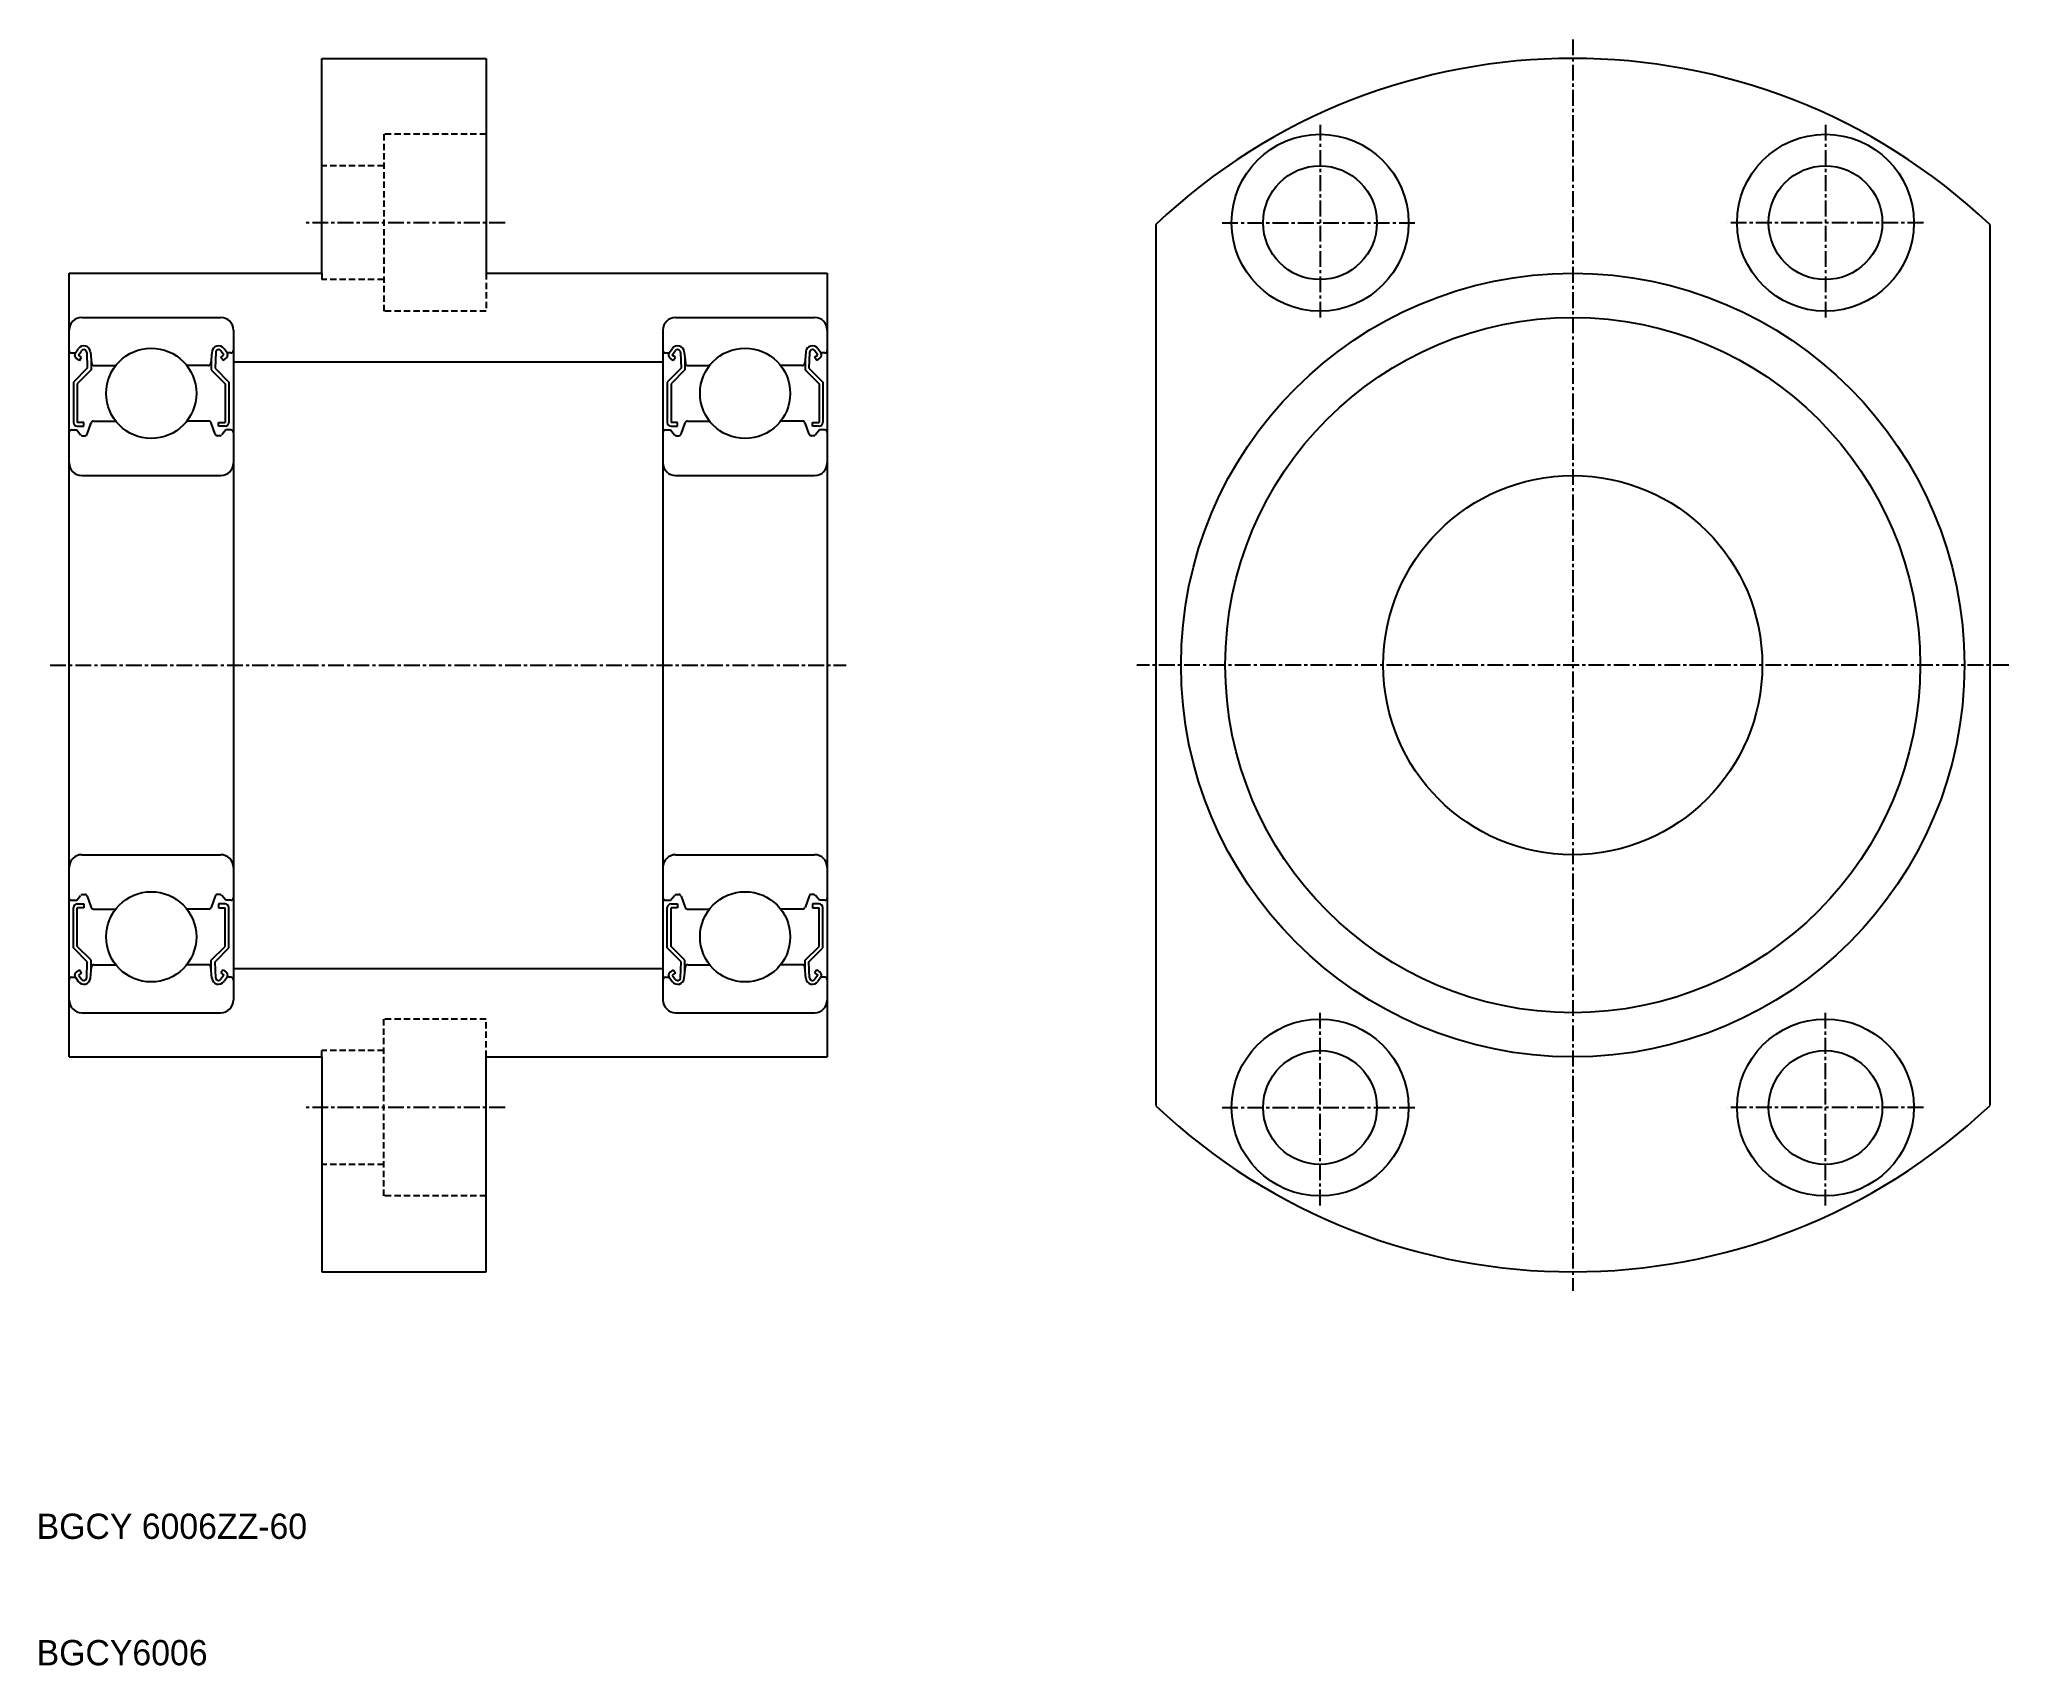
# Model space of a CAD drawing. Extents: x 122 to 278, y 51 to 180.
import ezdxf

# ---------------------------------------------------------------- set-up
doc = ezdxf.new("R2010")
doc.units = 0
doc.linetypes.add('CENTER', pattern=[2, 1.25, -0.25, 0.25, -0.25])
doc.linetypes.add('DASHED', pattern=[0.75, 0.5, -0.25])
doc.layers.get('0').update_dxf_attribs({"linetype": 'CONTINUOUS'})
doc.layers.add('CENTER', color=1, linetype='CENTER')

msp = doc.modelspace()

# ---------------------------------------------------------------- linework, layer by layer
at = {"color": 7, "linetype": 'CONTINUOUS'}
for p, q in [((144.73, 178.58), (157.73, 178.58)), ((144.73, 161.58), (144.73, 178.58)), ((157.73, 178.58), (157.73, 161.58)), ((210.73, 165.44), (210.73, 95.73)), ((276.73, 165.44), (276.73, 95.73)), ((124.73, 99.58), (124.73, 161.58)), ((124.73, 161.58), (144.73, 161.58)), ((157.73, 161.58), (184.73, 161.58)), ((184.73, 161.58), (184.73, 99.58)), ((125.73, 158.08), (136.73, 158.08)), ((172.73, 158.08), (183.73, 158.08)), ((137.73, 157.08), (137.73, 104.08)), ((171.73, 157.08), (171.73, 104.08)), ((124.93, 155.28), (125.23, 155.28)), ((125.23, 155.28), (125.46, 155.61)), ((125.54, 154.69), (125.3, 154.86)), ((125.47, 155.11), (125.7, 155.44)), ((125.72, 154.94), (125.47, 155.11)), ((125.54, 154.69), (125.72, 154.94)), ((126.12, 155.32), (126.17, 154.06)), ((126.42, 155.35), (126.5, 154.46)), ((126.47, 154.8), (126.47, 153.93)), ((136.03, 155.35), (135.95, 154.46)), ((135.98, 154.8), (135.98, 153.93)), ((136.33, 155.32), (136.28, 154.06)), ((136.73, 154.94), (136.98, 155.11)), ((136.91, 154.69), (136.73, 154.94)), ((136.98, 155.11), (136.75, 155.44)), ((136.91, 154.69), (137.15, 154.86)), ((137.23, 155.28), (136.99, 155.61)), ((137.53, 155.28), (137.23, 155.28)), ((137.73, 154.58), (171.73, 154.58)), ((171.93, 155.28), (172.23, 155.28)), ((172.23, 155.28), (172.46, 155.61)), ((172.54, 154.69), (172.3, 154.86)), ((172.47, 155.11), (172.7, 155.44)), ((172.72, 154.94), (172.47, 155.11)), ((172.54, 154.69), (172.72, 154.94)), ((173.12, 155.32), (173.17, 154.06)), ((173.42, 155.35), (173.5, 154.46)), ((173.47, 154.8), (173.47, 153.93)), ((183.03, 155.35), (182.95, 154.46)), ((182.98, 154.8), (182.98, 153.93)), ((183.33, 155.32), (183.28, 154.06)), ((183.73, 154.94), (183.98, 155.11)), ((183.91, 154.69), (183.73, 154.94)), ((183.98, 155.11), (183.75, 155.44)), ((183.91, 154.69), (184.15, 154.86)), ((184.23, 155.28), (183.99, 155.61)), ((184.53, 155.28), (184.23, 155.28)), ((126.17, 154.06), (125.07, 152.96)), ((125.07, 152.96), (125.07, 149.78)), ((126.47, 153.93), (125.37, 152.83)), ((125.37, 152.83), (125.37, 149.78)), ((126.7, 154.28), (128.41, 154.28)), ((135.75, 154.28), (134.04, 154.28)), ((135.98, 153.93), (137.08, 152.83)), ((136.28, 154.06), (137.38, 152.96)), ((137.08, 152.83), (137.08, 149.78)), ((137.38, 152.96), (137.38, 149.78)), ((173.17, 154.06), (172.07, 152.96)), ((172.07, 152.96), (172.07, 149.78)), ((173.47, 153.93), (172.37, 152.83)), ((172.37, 152.83), (172.37, 149.78)), ((173.7, 154.28), (175.41, 154.28)), ((182.75, 154.28), (181.04, 154.28)), ((182.98, 153.93), (184.08, 152.83)), ((183.28, 154.06), (184.38, 152.96)), ((184.08, 152.83), (184.08, 149.78)), ((184.38, 152.96), (184.38, 149.78)), ((125.89, 149.78), (125.37, 149.78)), ((125.89, 149.48), (125.89, 149.78)), ((126.16, 148.86), (126.48, 149.75)), ((126.67, 149.88), (128.41, 149.88)), ((135.78, 149.88), (134.04, 149.88)), ((136.29, 148.86), (135.97, 149.75)), ((136.56, 149.48), (136.56, 149.78)), ((136.56, 149.78), (137.08, 149.78)), ((172.89, 149.78), (172.37, 149.78)), ((172.89, 149.48), (172.89, 149.78)), ((173.16, 148.86), (173.48, 149.75)), ((173.67, 149.88), (175.41, 149.88)), ((182.78, 149.88), (181.04, 149.88)), ((183.29, 148.86), (182.97, 149.75)), ((183.56, 149.48), (183.56, 149.78)), ((183.56, 149.78), (184.08, 149.78)), ((124.93, 149.18), (125.33, 149.18)), ((125.33, 149.18), (125.64, 148.8)), ((125.37, 149.48), (125.89, 149.48)), ((125.8, 148.73), (125.97, 148.73)), ((136.65, 148.73), (136.48, 148.73)), ((137.08, 149.48), (136.56, 149.48)), ((137.13, 149.18), (136.81, 148.8)), ((137.53, 149.18), (137.13, 149.18)), ((171.93, 149.18), (172.33, 149.18)), ((172.33, 149.18), (172.64, 148.8)), ((172.37, 149.48), (172.89, 149.48)), ((172.8, 148.73), (172.97, 148.73)), ((183.65, 148.73), (183.48, 148.73)), ((184.08, 149.48), (183.56, 149.48)), ((184.13, 149.18), (183.81, 148.8)), ((184.53, 149.18), (184.13, 149.18)), ((125.73, 145.58), (136.73, 145.58)), ((172.73, 145.58), (183.73, 145.58)), ((125.73, 115.58), (136.73, 115.58)), ((172.73, 115.58), (183.73, 115.58)), ((125.33, 111.98), (125.64, 112.36)), ((125.8, 112.43), (125.97, 112.43)), ((126.16, 112.3), (126.48, 111.41)), ((136.29, 112.3), (135.97, 111.41)), ((136.65, 112.43), (136.48, 112.43)), ((137.13, 111.98), (136.81, 112.36)), ((172.33, 111.98), (172.64, 112.36)), ((172.8, 112.43), (172.97, 112.43)), ((173.16, 112.3), (173.48, 111.41)), ((183.29, 112.3), (182.97, 111.41)), ((183.65, 112.43), (183.48, 112.43)), ((184.13, 111.98), (183.81, 112.36)), ((124.93, 111.98), (125.33, 111.98)), ((125.07, 108.21), (125.07, 111.38)), ((125.37, 111.68), (125.89, 111.68)), ((125.89, 111.38), (125.37, 111.38)), ((125.37, 108.33), (125.37, 111.38)), ((125.89, 111.68), (125.89, 111.38)), ((126.67, 111.28), (128.41, 111.28)), ((135.78, 111.28), (134.04, 111.28)), ((136.56, 111.68), (136.56, 111.38)), ((137.08, 111.68), (136.56, 111.68)), ((136.56, 111.38), (137.08, 111.38)), ((137.08, 108.33), (137.08, 111.38)), ((137.53, 111.98), (137.13, 111.98)), ((137.38, 108.21), (137.38, 111.38)), ((171.93, 111.98), (172.33, 111.98)), ((172.07, 108.21), (172.07, 111.38)), ((172.37, 111.68), (172.89, 111.68)), ((172.89, 111.38), (172.37, 111.38)), ((172.37, 108.33), (172.37, 111.38)), ((172.89, 111.68), (172.89, 111.38)), ((173.67, 111.28), (175.41, 111.28)), ((182.78, 111.28), (181.04, 111.28)), ((183.56, 111.68), (183.56, 111.38)), ((184.08, 111.68), (183.56, 111.68)), ((183.56, 111.38), (184.08, 111.38)), ((184.08, 108.33), (184.08, 111.38)), ((184.53, 111.98), (184.13, 111.98)), ((184.38, 108.21), (184.38, 111.38)), ((126.17, 107.11), (125.07, 108.21)), ((126.47, 107.23), (125.37, 108.33)), ((135.98, 107.23), (137.08, 108.33)), ((136.28, 107.11), (137.38, 108.21)), ((173.17, 107.11), (172.07, 108.21)), ((173.47, 107.23), (172.37, 108.33)), ((182.98, 107.23), (184.08, 108.33)), ((183.28, 107.11), (184.38, 108.21)), ((125.54, 106.47), (125.3, 106.3)), ((125.72, 106.23), (125.47, 106.05)), ((125.47, 106.05), (125.7, 105.72)), ((125.54, 106.47), (125.72, 106.23)), ((126.12, 105.85), (126.17, 107.11)), ((126.42, 105.81), (126.5, 106.7)), ((126.47, 106.36), (126.47, 107.23)), ((126.7, 106.88), (128.41, 106.88)), ((135.75, 106.88), (134.04, 106.88)), ((136.03, 105.81), (135.95, 106.7)), ((135.98, 106.36), (135.98, 107.23)), ((136.33, 105.85), (136.28, 107.11)), ((136.91, 106.47), (136.73, 106.23)), ((136.73, 106.23), (136.98, 106.05)), ((136.98, 106.05), (136.75, 105.72)), ((136.91, 106.47), (137.15, 106.3)), ((137.73, 106.58), (171.73, 106.58)), ((172.54, 106.47), (172.3, 106.3)), ((172.72, 106.23), (172.47, 106.05)), ((172.47, 106.05), (172.7, 105.72)), ((172.54, 106.47), (172.72, 106.23)), ((173.12, 105.85), (173.17, 107.11)), ((173.42, 105.81), (173.5, 106.7)), ((173.47, 106.36), (173.47, 107.23)), ((173.7, 106.88), (175.41, 106.88)), ((182.75, 106.88), (181.04, 106.88)), ((183.03, 105.81), (182.95, 106.7)), ((182.98, 106.36), (182.98, 107.23)), ((183.33, 105.85), (183.28, 107.11)), ((183.91, 106.47), (183.73, 106.23)), ((183.73, 106.23), (183.98, 106.05)), ((183.98, 106.05), (183.75, 105.72)), ((183.91, 106.47), (184.15, 106.3)), ((124.93, 105.88), (125.23, 105.88)), ((125.23, 105.88), (125.46, 105.55)), ((137.23, 105.88), (136.99, 105.55)), ((137.53, 105.88), (137.23, 105.88)), ((171.93, 105.88), (172.23, 105.88)), ((172.23, 105.88), (172.46, 105.55)), ((184.23, 105.88), (183.99, 105.55)), ((184.53, 105.88), (184.23, 105.88)), ((125.73, 103.08), (136.73, 103.08)), ((172.73, 103.08), (183.73, 103.08)), ((124.73, 99.58), (144.73, 99.58)), ((144.73, 99.58), (144.73, 82.58)), ((157.73, 82.58), (157.73, 99.58)), ((157.73, 99.58), (184.73, 99.58)), ((144.73, 82.58), (157.73, 82.58))]:
    msp.add_line(p, q, dxfattribs=at)
at = {"color": 3, "linetype": 'DASHED'}
for p, q in [((157.73, 172.58), (149.63, 172.58)), ((149.63, 172.58), (149.63, 158.58)), ((149.63, 170.08), (144.73, 170.08)), ((144.73, 161.58), (144.73, 161.08)), ((149.63, 161.08), (144.73, 161.08)), ((157.73, 161.58), (157.73, 158.58)), ((157.73, 158.58), (149.63, 158.58)), ((149.63, 88.58), (149.63, 102.58)), ((157.73, 102.58), (149.63, 102.58)), ((157.73, 99.58), (157.73, 102.58)), ((144.73, 99.58), (144.73, 100.08)), ((149.63, 100.08), (144.73, 100.08)), ((149.63, 91.08), (144.73, 91.08)), ((157.73, 88.58), (149.63, 88.58))]:
    msp.add_line(p, q, dxfattribs=at)
at = {"color": 7, "linetype": 'CONTINUOUS'}
for centre, radius in [((223.73, 165.58), 7), ((263.73, 165.58), 7), ((223.73, 165.58), 4.5), ((263.73, 165.58), 4.5), ((243.73, 130.58), 31), ((243.73, 130.58), 27.5), ((131.23, 152.08), 3.57), ((178.23, 152.08), 3.57), ((243.73, 130.58), 15), ((131.23, 109.08), 3.57), ((178.23, 109.08), 3.57), ((223.73, 95.58), 7), ((263.73, 95.58), 7), ((223.73, 95.58), 4.5), ((263.73, 95.58), 4.5)]:
    msp.add_circle(centre, radius, dxfattribs=at)
for centre, radius, start, end in [((243.73, 130.58), 48, 46.5675, 133.4325), ((125.73, 157.08), 1, 90, 180), ((136.73, 157.08), 1, 0, 90), ((172.73, 157.08), 1, 90, 180), ((183.73, 157.08), 1, 0, 90), ((124.93, 155.48), 0.2, 180, 270), ((125.47, 155.11), 0.3, 144.9356, 235.0377), ((125.89, 155.31), 0.53, 5.0651, 144.9356), ((125.89, 155.31), 0.23, 2.1311, 144.9356), ((126.7, 154.48), 0.2, 185.0651, 270), ((135.75, 154.48), 0.2, 270, 354.9349), ((136.56, 155.31), 0.53, 35.0644, 174.9349), ((136.56, 155.31), 0.23, 35.0644, 177.8689), ((136.98, 155.11), 0.3, 304.9623, 35.0644), ((137.53, 155.48), 0.2, 270, 0), ((171.93, 155.48), 0.2, 180, 270), ((172.47, 155.11), 0.3, 144.9356, 235.0377), ((172.89, 155.31), 0.53, 5.0651, 144.9356), ((172.89, 155.31), 0.23, 2.1311, 144.9356), ((173.7, 154.48), 0.2, 185.0651, 270), ((182.75, 154.48), 0.2, 270, 354.9349), ((183.56, 155.31), 0.53, 35.0644, 174.9349), ((183.56, 155.31), 0.23, 35.0644, 177.8689), ((183.98, 155.11), 0.3, 304.9623, 35.0644), ((184.53, 155.48), 0.2, 270, 0), ((125.37, 149.78), 0.3, 180, 270), ((126.67, 149.68), 0.2, 90, 159.9703), ((135.78, 149.68), 0.2, 20.0297, 90), ((137.08, 149.78), 0.3, 270, 0), ((172.37, 149.78), 0.3, 180, 270), ((173.67, 149.68), 0.2, 90, 159.9703), ((182.78, 149.68), 0.2, 20.0297, 90), ((184.08, 149.78), 0.3, 270, 0), ((124.93, 148.98), 0.2, 90, 180), ((125.8, 148.93), 0.2, 219.9991, 270), ((125.97, 148.93), 0.2, 270, 339.9703), ((136.48, 148.93), 0.2, 200.0297, 270), ((136.65, 148.93), 0.2, 270, 320.0009), ((137.53, 148.98), 0.2, 0, 90), ((171.93, 148.98), 0.2, 90, 180), ((172.8, 148.93), 0.2, 219.9991, 270), ((172.97, 148.93), 0.2, 270, 339.9703), ((183.48, 148.93), 0.2, 200.0297, 270), ((183.65, 148.93), 0.2, 270, 320.0009), ((184.53, 148.98), 0.2, 0, 90), ((125.73, 146.58), 1, 180, 270), ((136.73, 146.58), 1, 270, 0), ((172.73, 146.58), 1, 180, 270), ((183.73, 146.58), 1, 270, 0), ((125.73, 114.58), 1, 90, 180), ((136.73, 114.58), 1, 0, 90), ((172.73, 114.58), 1, 90, 180), ((183.73, 114.58), 1, 0, 90), ((125.8, 112.23), 0.2, 90, 140.0009), ((125.97, 112.23), 0.2, 20.0297, 90), ((136.48, 112.23), 0.2, 90, 159.9703), ((136.65, 112.23), 0.2, 39.9991, 90), ((172.8, 112.23), 0.2, 90, 140.0009), ((172.97, 112.23), 0.2, 20.0297, 90), ((183.48, 112.23), 0.2, 90, 159.9703), ((183.65, 112.23), 0.2, 39.9991, 90), ((124.93, 112.18), 0.2, 180, 270), ((125.37, 111.38), 0.3, 90, 180), ((126.67, 111.48), 0.2, 200.0297, 270), ((135.78, 111.48), 0.2, 270, 339.9703), ((137.08, 111.38), 0.3, 0, 90), ((137.53, 112.18), 0.2, 270, 0), ((171.93, 112.18), 0.2, 180, 270), ((172.37, 111.38), 0.3, 90, 180), ((173.67, 111.48), 0.2, 200.0297, 270), ((182.78, 111.48), 0.2, 270, 339.9703), ((184.08, 111.38), 0.3, 0, 90), ((184.53, 112.18), 0.2, 270, 0), ((125.47, 106.05), 0.3, 124.9623, 215.0644), ((126.7, 106.68), 0.2, 90, 174.9349), ((135.75, 106.68), 0.2, 5.0651, 90), ((136.98, 106.05), 0.3, 324.9356, 55.0377), ((172.47, 106.05), 0.3, 124.9623, 215.0644), ((173.7, 106.68), 0.2, 90, 174.9349), ((182.75, 106.68), 0.2, 5.0651, 90), ((183.98, 106.05), 0.3, 324.9356, 55.0377), ((124.93, 105.68), 0.2, 90, 180), ((125.89, 105.86), 0.53, 215.0644, 354.9349), ((125.89, 105.86), 0.23, 215.0644, 357.8689), ((136.56, 105.86), 0.53, 185.0651, 324.9356), ((136.56, 105.86), 0.23, 182.1311, 324.9356), ((137.53, 105.68), 0.2, 0, 90), ((171.93, 105.68), 0.2, 90, 180), ((172.89, 105.86), 0.53, 215.0644, 354.9349), ((172.89, 105.86), 0.23, 215.0644, 357.8689), ((183.56, 105.86), 0.53, 185.0651, 324.9356), ((183.56, 105.86), 0.23, 182.1311, 324.9356), ((184.53, 105.68), 0.2, 0, 90), ((125.73, 104.08), 1, 180, 270), ((136.73, 104.08), 1, 270, 0), ((172.73, 104.08), 1, 180, 270), ((183.73, 104.08), 1, 270, 0), ((243.73, 130.58), 48, 226.5675, 313.4325)]:
    msp.add_arc(centre, radius, start, end, dxfattribs=at)
at = {"layer": 'CENTER', "color": 1, "linetype": 'CENTER'}
for p, q in [((243.73, 180.08), (243.73, 81.08)), ((223.73, 173.33), (223.73, 157.83)), ((263.73, 173.33), (263.73, 157.83)), ((159.23, 165.58), (143.23, 165.58)), ((215.98, 165.58), (231.48, 165.58)), ((271.48, 165.58), (255.98, 165.58)), ((123.23, 130.58), (186.23, 130.58)), ((278.23, 130.58), (209.23, 130.58)), ((223.73, 87.83), (223.73, 103.33)), ((263.73, 87.83), (263.73, 103.33)), ((159.23, 95.58), (143.23, 95.58)), ((215.98, 95.58), (231.48, 95.58)), ((271.48, 95.58), (255.98, 95.58))]:
    msp.add_line(p, q, dxfattribs=at)

# ---------------------------------------------------------------- texts
at = {"color": 7, "linetype": 'CONTINUOUS'}
for s, p in [('BGCY 6006ZZ-60', (122.16, 61.45)), ('BGCY6006', (122.16, 51.45))]:
    msp.add_text(s, height=2, dxfattribs=at).set_placement(p)

doc.saveas('drawing.dxf')
